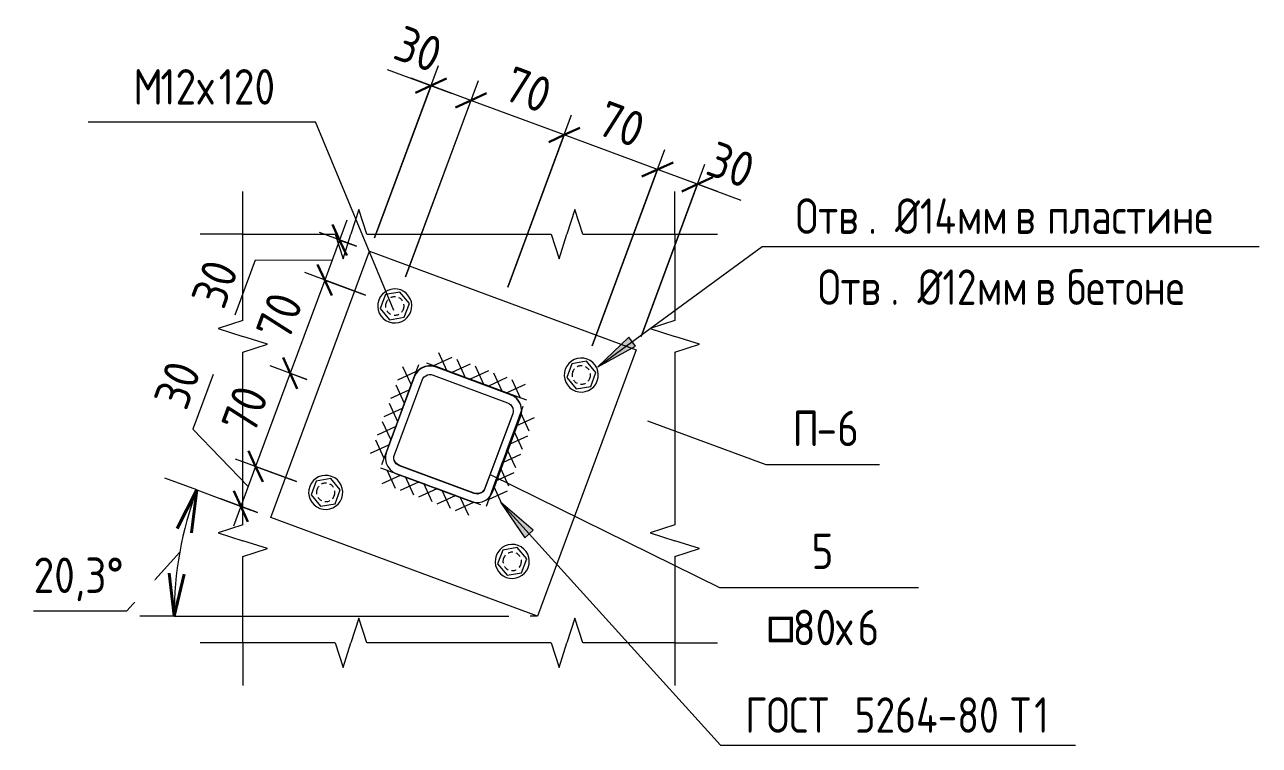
# Model space of a CAD drawing. Header units: millimetres. Extents: x 18265 to 85480, y -42500 to 14888.
# Drawn here: x 66591 to 67460, y 318 to 825 of the extents above; entities that cross this region are included whole.
import ezdxf

# ---------------------------------------------------------------- set-up
doc = ezdxf.new("R2010")
doc.units = ezdxf.units.MM
doc.linetypes.add('01 Штриховая _4 мм_', pattern=[6, 3.5, -2.5])
for name, color, linetype, lineweight in [('AA_Dim', 7, 'Continuous', 9), ('AA_Dim-10', 7, 'Continuous', 9), ('AA_Linii', 7, 'Continuous', 9), ('AA_Oformlenie', 7, 'Continuous', 9), ('AA_Vinoska', 7, 'Continuous', 9), ('AF_Balki', 7, 'Continuous', 20), ('KR_Detal', 7, 'Continuous', 20)]:
    doc.layers.add(name, color=color, linetype=linetype, lineweight=lineweight)
doc.styles.add('GOST Common_1', font='GOST_Common.ttf', dxfattribs={"width": 0.85, "height": 25})
doc.styles.add('ISOCPEUR_11', font='isocpeur.TTF', dxfattribs={"width": 0.85, "height": 25})
doc.styles.add('ISOCPEUR_12', font='isocpeur.TTF', dxfattribs={"width": 0.85, "height": 25})
doc.styles.add('ISOCPEUR_14', font='isocpeur.TTF', dxfattribs={"width": 0.9, "height": 25})
doc.dimstyles.new('05_Округл_5мм__прозр__3', dxfattribs={"dimscale": 304.8, "dimtxt": 25.068874, "dimasz": 0.055774, "dimexe": 0.049213, "dimexo": 0.032808, "dimgap": 0.003281, "dimtad": 1, "dimdec": 0, "dimrnd": 5, "dimdsep": 46, "dimtxsty": 'ISOCPEUR_14', "dimblk1": 'OBLIQUE', "dimblk2": 'OBLIQUE', "dimsah": 1, "dimcen": 0.09, "dimdle": 0.049213, "dimazin": 0, "dimtfac": 1, "dimtdec": 4, "dimtix": 1, "dimtmove": 1, "dimatfit": 3, "dimfxl": 1, "dimtvp": 1, "dimtolj": 1, "dimtzin": 0, "dimlwd": 18, "dimlwe": 18, "dimarcsym": 2})
doc.dimstyles.new('05_Округл_5мм__прозр__4', dxfattribs={"dimscale": 304.8, "dimtxt": 25.068874, "dimasz": 0.055774, "dimexe": 0.049213, "dimexo": 0.032808, "dimgap": 0.003281, "dimtad": 1, "dimdec": 0, "dimrnd": 5, "dimdsep": 46, "dimtxsty": 'ISOCPEUR_14', "dimblk1": 'OBLIQUE', "dimblk2": 'OBLIQUE', "dimsah": 1, "dimcen": 0.09, "dimdle": 0.049213, "dimazin": 0, "dimtfac": 1, "dimtdec": 4, "dimtix": 1, "dimtmove": 0, "dimatfit": 3, "dimfxl": 1, "dimtvp": 1, "dimtolj": 1, "dimtzin": 0, "dimlwd": 18, "dimlwe": 18, "dimarcsym": 2})
doc.dimstyles.new('Стрелка___полка', dxfattribs={"dimscale": 304.8, "dimtxt": 25.068874, "dimasz": 0.098425, "dimexe": 0.07874, "dimexo": 0.049213, "dimgap": 0.016404, "dimtad": 3, "dimtih": 1, "dimtoh": 1, "dimdec": 0, "dimzin": 0, "dimdsep": 46, "dimtxsty": 'ISOCPEUR_12', "dimblk1": 'OPEN30', "dimblk2": 'OPEN30', "dimsah": 1, "dimcen": 0.09, "dimadec": 1, "dimazin": 2, "dimtfac": 1, "dimtdec": 4, "dimtix": 1, "dimtmove": 1, "dimatfit": 3, "dimfxl": 1, "dimtvp": 1, "dimtfill": 1, "dimtolj": 1, "dimtzin": 0, "dimarcsym": 2})

# ---------------------------------------------------------------- blocks, each defined once
blk = doc.blocks.new('354_Прокат Лист _НесКаркас_РабПлоск_ - 354_Прокат Лист _НесКаркас_РабПлоск_-4002182-КР_УЗ_Км_Б')
at = {"layer": 'AF_Balki'}
for p, q in [((4073.05, 478.24), (4142.53, 665.79)), ((4142.53, 665.79), (4330.07, 596.31)), ((4330.07, 596.31), (4260.59, 408.76)), ((4260.59, 408.76), (4073.05, 478.24))]:
    blk.add_line(p, q, dxfattribs=at)
blk = doc.blocks.new('354_Анкер клиновой _СоедНесК_РабПлоск_ - M12x120_20-3827929-КР_УЗ_Км_Б')
at = {"layer": 'KR_Detal', "lineweight": 9}
for p, q in [((4115.2, 505.66), (4104.95, 503.91)), ((4121.83, 497.66), (4115.2, 505.66)), ((4104.95, 503.91), (4101.34, 494.16)), ((4118.22, 487.91), (4121.83, 497.66)), ((4101.34, 494.16), (4107.98, 486.16)), ((4107.98, 486.16), (4118.22, 487.91))]:
    blk.add_line(p, q, dxfattribs=at)
blk = doc.blocks.new('354_Шайба_ГОСТ 11371-78_СоедНесК_РабПлоск_ - Шайба_ГОСТ 11371-78-V118-КР_УЗ_Км_б')
at = {"layer": 'KR_Detal', "lineweight": 9}
for start, end in [(339.67187, 159.67187), (159.67187, 339.67187)]:
    blk.add_arc((4111.59, 495.91), 12, start, end, dxfattribs=at)
at = {"layer": 'KR_Detal', "linetype": '01 Штриховая _4 мм_', "lineweight": 9}
for start, end in [(159.67187, 339.67187), (339.67187, 159.67187)]:
    blk.add_arc((4111.59, 495.91), 6.5, start, end, dxfattribs=at)
blk = doc.blocks.new('011_Прямоугольник обрыва _ЭлУзла_ - 011_Прямоугольник обрыва _ЭлУзла_-3886588-КР_УЗ_Км_б')
at = {"layer": 'AA_Oformlenie'}
for p, q in [((4053.25, 617.02), (4053.25, 677.72)), ((4053.25, 677.72), (4118.29, 677.72)), ((4140.55, 677.72), (4270.37, 677.72)), ((4292.63, 677.72), (4357.41, 677.72)), ((4357.41, 677.72), (4357.41, 617.02)), ((4053.25, 473.1), (4053.25, 594.76)), ((4357.41, 594.76), (4357.41, 473.1)), ((4053.25, 389.87), (4053.25, 450.83)), ((4357.41, 450.83), (4357.41, 389.87)), ((4118.29, 389.87), (4053.25, 389.87)), ((4270.37, 389.87), (4140.55, 389.87)), ((4357.41, 389.87), (4292.63, 389.87))]:
    blk.add_line(p, q, dxfattribs=at)
blk = doc.blocks.new('Последовательность узлов - Сплошная 2мм М5-2304530-КР_УЗ_Км_Б')
at = {"layer": 'AA_Oformlenie'}
for p, q in [((4165.73, 584.5), (4171.65, 571.65)), ((4176.84, 585.72), (4169.92, 566.96)), ((4162.27, 575.11), (4175.11, 581.03)), ((4157.51, 562.21), (4170.35, 568.13)), ((4160.97, 571.6), (4166.89, 558.75)), ((4172.08, 572.82), (4165.16, 554.06)), ((4156.21, 558.7), (4162.13, 545.85)), ((4167.32, 559.92), (4160.4, 541.16)), ((4152.75, 549.31), (4165.59, 555.23)), ((4147.99, 536.42), (4160.83, 542.33)), ((4151.45, 545.8), (4157.37, 532.95)), ((4162.56, 547.03), (4155.64, 528.26)), ((4146.69, 532.9), (4152.61, 520.05)), ((4157.8, 534.13), (4150.88, 515.36)), ((4143.22, 523.52), (4156.07, 529.43))]:
    blk.add_line(p, q, dxfattribs=at)
blk = doc.blocks.new('Последовательность узлов - Сплошная 2мм М5-V119-КР_УЗ_Км_б')
at = {"layer": 'AA_Oformlenie'}
for p, q in [((4150.11, 513.29), (4168.87, 506.37)), ((4151.34, 502.18), (4164.18, 508.1)), ((4160.72, 498.72), (4154.8, 511.56)), ((4163, 508.53), (4181.76, 501.61)), ((4173.61, 493.96), (4167.69, 506.8)), ((4164.23, 497.42), (4177.07, 503.34)), ((4175.89, 503.78), (4194.66, 496.85)), ((4177.12, 492.66), (4189.96, 498.58)), ((4186.5, 489.2), (4180.58, 502.04)), ((4188.78, 499.02), (4207.55, 492.09)), ((4199.39, 484.44), (4193.47, 497.29)), ((4190.01, 487.91), (4202.86, 493.82)), ((4201.67, 494.26), (4220.44, 487.34)), ((4202.9, 483.15), (4215.75, 489.07)), ((4212.28, 479.69), (4206.36, 492.53))]:
    blk.add_line(p, q, dxfattribs=at)
blk = doc.blocks.new('DIMBLOCK79-КР_УЗ_Км_б')
at = {"layer": 'AA_Dim-10'}
for p, q in [((66712.22, 497.6), (66689.71, 505.94)), ((66712.22, 497.6), (66712.22, 497.6)), ((66712.22, 497.6), (66750.41, 483.45)), ((66663.13, 412.47), (66700.3, 453.89)), ((66597.39, 412.47), (66663.13, 412.47)), ((66696.29, 408.76), (66672.29, 408.76)), ((66696.29, 408.76), (66932.02, 408.76))]:
    blk.add_line(p, q, dxfattribs=at)
at = {"layer": 'AA_Dim-10', "lineweight": 40}
for p, q in [((66712.22, 497.6), (66698.43, 470.44)), ((66712.22, 497.6), (66708.55, 467.36)), ((66696.29, 408.76), (66692.79, 439.02)), ((66696.29, 408.76), (66703.35, 438.39))]:
    blk.add_line(p, q, dxfattribs=at)
at = {"layer": 'AA_Dim-10'}
blk.add_arc((66952.02, 408.76), 255.73, 159.67187, 180, dxfattribs=at)
blk.add_arc((66952.02, 408.76), 255.73, 159.67187, 180, dxfattribs=at)
at = {"layer": 'AA_Dim-10', "color": 0, "insert": (66597.39, 450.04), "char_height": 25, "width": 78.896, "attachment_point": 1, "line_spacing_factor": 1.135194, "style": 'ISOCPEUR_12', "bg_fill": 3, "box_fill_scale": 1.25, "bg_fill_color": 256, "bg_fill_true_color": 13158600, "bg_fill_transparency": 0}
blk.add_mtext('20,3°', dxfattribs=at)
blk = doc.blocks.new('_Open30')
at = {"color": 0, "linetype": 'ByBlock', "lineweight": -2}
for p, q in [((-1, 0.268), (0, 0)), ((0, 0), (-1, -0.268)), ((0, 0), (-1, 0))]:
    blk.add_line(p, q, dxfattribs=at)
blk = doc.blocks.new('DIMBLOCK80-КР_УЗ_Км_б')
at = {"layer": 'AA_Dim-10', "lineweight": 18}
for p, q in [((66990.57, 599.18), (67041.77, 737.4)), ((67036.56, 723.34), (66990.57, 599.18)), ((67024.97, 605.68), (67069.91, 726.98)), ((67078.76, 707.7), (67036.56, 723.34)), ((67064.7, 712.91), (67024.97, 605.68)), ((67056.93, 715.79), (67050.63, 718.12)), ((67095.58, 701.47), (67056.93, 715.79))]:
    blk.add_line(p, q, dxfattribs=at)
at = {"layer": 'AA_Dim-10', "lineweight": 30}
for p, q in [((67036.56, 723.34), (67025.64, 718.32)), ((67036.56, 723.34), (67047.49, 728.35)), ((67064.7, 712.91), (67053.77, 707.9)), ((67064.7, 712.91), (67075.62, 717.93))]:
    blk.add_line(p, q, dxfattribs=at)
at = {"layer": 'AA_Dim-10', "color": 0, "lineweight": 18, "insert": (67077.97, 743.79), "char_height": 25, "width": 37.4614, "attachment_point": 1, "rotation": 339.67187, "line_spacing_factor": 1.135194, "style": 'ISOCPEUR_14'}
blk.add_mtext('30', dxfattribs=at)
blk = doc.blocks.new('_Oblique')
at = {"color": 0, "linetype": 'ByBlock', "lineweight": -2}
blk.add_line((-0.5, -0.5), (0.5, 0.5), dxfattribs=at)
blk = doc.blocks.new('DIMBLOCK81-КР_УЗ_Км_б')
at = {"layer": 'AA_Dim-10', "lineweight": 18}
for p, q in [((66931.2, 640.42), (66976.13, 761.72)), ((66970.92, 747.65), (66931.2, 640.42)), ((67036.56, 723.34), (66970.92, 747.65)), ((66990.57, 599.18), (67041.77, 737.4)), ((67036.56, 723.34), (66990.57, 599.18))]:
    blk.add_line(p, q, dxfattribs=at)
at = {"layer": 'AA_Dim-10', "lineweight": 30}
for p, q in [((66970.92, 747.65), (66960, 742.64)), ((66970.92, 747.65), (66981.85, 752.67)), ((67036.56, 723.34), (67025.64, 718.32)), ((67036.56, 723.34), (67047.49, 728.35))]:
    blk.add_line(p, q, dxfattribs=at)
at = {"layer": 'AA_Dim-10', "color": 0, "lineweight": 18, "insert": (67000.77, 772.39), "char_height": 25, "width": 37.4614, "attachment_point": 1, "rotation": 339.67187, "line_spacing_factor": 1.135194, "style": 'ISOCPEUR_14'}
blk.add_mtext('70', dxfattribs=at)
blk = doc.blocks.new('DIMBLOCK82-КР_УЗ_Км_б')
at = {"layer": 'AA_Dim-10', "lineweight": 18}
for p, q in [((66859.29, 647.82), (66910.49, 786.04)), ((66905.28, 771.97), (66859.29, 647.82)), ((66970.92, 747.65), (66905.28, 771.97)), ((66931.2, 640.42), (66976.13, 761.72)), ((66970.92, 747.65), (66931.2, 640.42))]:
    blk.add_line(p, q, dxfattribs=at)
at = {"layer": 'AA_Dim-10', "lineweight": 30}
for p, q in [((66905.28, 771.97), (66916.21, 776.99)), ((66905.28, 771.97), (66894.36, 766.95)), ((66970.92, 747.65), (66960, 742.64)), ((66970.92, 747.65), (66981.85, 752.67))]:
    blk.add_line(p, q, dxfattribs=at)
at = {"layer": 'AA_Dim-10', "color": 0, "lineweight": 18, "insert": (66935.13, 796.71), "char_height": 25, "width": 37.4614, "attachment_point": 1, "rotation": 339.67187, "line_spacing_factor": 1.135194, "style": 'ISOCPEUR_14'}
blk.add_mtext('70', dxfattribs=at)
blk = doc.blocks.new('DIMBLOCK83-КР_УЗ_Км_б')
at = {"layer": 'AA_Dim-10', "lineweight": 18}
for p, q in [((66837.43, 675.16), (66882.36, 796.46)), ((66846.27, 793.83), (66884.92, 779.51)), ((66877.15, 782.39), (66837.43, 675.16)), ((66859.29, 647.82), (66910.49, 786.04)), ((66905.28, 771.97), (66863.09, 787.6)), ((66884.92, 779.51), (66891.22, 777.18)), ((66905.28, 771.97), (66859.29, 647.82))]:
    blk.add_line(p, q, dxfattribs=at)
at = {"layer": 'AA_Dim-10', "lineweight": 30}
for p, q in [((66877.15, 782.39), (66866.23, 777.37)), ((66877.15, 782.39), (66888.08, 787.41)), ((66905.28, 771.97), (66916.21, 776.99)), ((66905.28, 771.97), (66894.36, 766.95))]:
    blk.add_line(p, q, dxfattribs=at)
at = {"layer": 'AA_Dim-10', "color": 0, "lineweight": 18, "insert": (66857.93, 825.31), "char_height": 25, "width": 37.4614, "attachment_point": 1, "rotation": 339.67187, "line_spacing_factor": 1.135194, "style": 'ISOCPEUR_14'}
blk.add_mtext('30', dxfattribs=at)
blk = doc.blocks.new('DIMBLOCK84-КР_УЗ_Км_б')
at = {"layer": 'AA_Dim-10', "lineweight": 18}
for p, q in [((66817.97, 687.7), (66802.32, 645.46)), ((66824.58, 669.26), (66798.69, 678.85)), ((66812.76, 673.64), (66824.58, 669.26)), ((66739.3, 620.93), (66753.62, 659.58)), ((66753.62, 659.58), (66807.54, 659.55)), ((66831.02, 634.83), (66788.26, 650.67)), ((66802.32, 645.46), (66831.02, 634.83))]:
    blk.add_line(p, q, dxfattribs=at)
at = {"layer": 'AA_Dim-10', "lineweight": 30}
for p, q in [((66812.76, 673.64), (66807.74, 684.56)), ((66812.76, 673.64), (66817.78, 662.71)), ((66802.32, 645.46), (66797.3, 656.39)), ((66802.32, 645.46), (66807.34, 634.54))]:
    blk.add_line(p, q, dxfattribs=at)
at = {"layer": 'AA_Dim-10', "color": 0, "lineweight": 18, "insert": (66707.82, 632.59), "char_height": 25, "width": 37.4614, "attachment_point": 1, "rotation": 69.67187, "line_spacing_factor": 1.135194, "style": 'ISOCPEUR_14'}
blk.add_mtext('30', dxfattribs=at)
blk = doc.blocks.new('DIMBLOCK85-КР_УЗ_Км_б')
at = {"layer": 'AA_Dim-10', "lineweight": 30}
for p, q in [((66802.32, 645.46), (66797.3, 656.39)), ((66802.32, 645.46), (66807.34, 634.54)), ((66778.02, 579.86), (66773, 590.79)), ((66778.02, 579.86), (66783.04, 568.94))]:
    blk.add_line(p, q, dxfattribs=at)
at = {"layer": 'AA_Dim-10', "lineweight": 18}
for p, q in [((66802.32, 645.46), (66778.02, 579.86)), ((66831.02, 634.83), (66788.26, 650.67)), ((66802.32, 645.46), (66831.02, 634.83)), ((66789.84, 575.49), (66763.95, 585.08)), ((66778.02, 579.86), (66789.84, 575.49))]:
    blk.add_line(p, q, dxfattribs=at)
at = {"layer": 'AA_Dim-10', "color": 0, "lineweight": 18, "insert": (66753.27, 609.69), "char_height": 25, "width": 37.4614, "attachment_point": 1, "rotation": 69.67187, "line_spacing_factor": 1.135194, "style": 'ISOCPEUR_14'}
blk.add_mtext('70', dxfattribs=at)
blk = doc.blocks.new('DIMBLOCK86-КР_УЗ_Км_б')
at = {"layer": 'AA_Dim-10', "lineweight": 18}
for p, q in [((66789.84, 575.49), (66763.95, 585.08)), ((66778.02, 579.86), (66753.69, 514.18)), ((66778.02, 579.86), (66789.84, 575.49)), ((66782.38, 503.55), (66739.62, 519.39)), ((66753.69, 514.18), (66782.38, 503.55))]:
    blk.add_line(p, q, dxfattribs=at)
at = {"layer": 'AA_Dim-10', "lineweight": 30}
for p, q in [((66778.02, 579.86), (66773, 590.79)), ((66778.02, 579.86), (66783.04, 568.94)), ((66753.69, 514.18), (66748.67, 525.11)), ((66753.69, 514.18), (66758.7, 503.26))]:
    blk.add_line(p, q, dxfattribs=at)
at = {"layer": 'AA_Dim-10', "color": 0, "lineweight": 18, "insert": (66728.95, 544.05), "char_height": 25, "width": 37.4614, "attachment_point": 1, "rotation": 69.67187, "line_spacing_factor": 1.135194, "style": 'ISOCPEUR_14'}
blk.add_mtext('70', dxfattribs=at)
blk = doc.blocks.new('DIMBLOCK87-КР_УЗ_Км_б')
at = {"layer": 'AA_Dim-10', "lineweight": 18}
for p, q in [((66723.75, 578.96), (66709.43, 540.31)), ((66709.43, 540.31), (66748.48, 500.14)), ((66753.69, 514.18), (66738.07, 472.03)), ((66782.38, 503.55), (66739.62, 519.39)), ((66753.69, 514.18), (66782.38, 503.55)), ((66755.1, 481.72), (66729.21, 491.3)), ((66743.28, 486.09), (66755.1, 481.72))]:
    blk.add_line(p, q, dxfattribs=at)
at = {"layer": 'AA_Dim-10', "lineweight": 30}
for p, q in [((66753.69, 514.18), (66748.67, 525.11)), ((66753.69, 514.18), (66758.7, 503.26)), ((66743.28, 486.09), (66738.26, 497.02)), ((66743.28, 486.09), (66748.3, 475.17))]:
    blk.add_line(p, q, dxfattribs=at)
at = {"layer": 'AA_Dim-10', "color": 0, "lineweight": 18, "insert": (66681.43, 561.34), "char_height": 25, "width": 37.4614, "attachment_point": 1, "rotation": 69.67187, "line_spacing_factor": 1.135194, "style": 'ISOCPEUR_14'}
blk.add_mtext('30', dxfattribs=at)
blk = doc.blocks.new('043_М_Балки_Полка_СоедНК_ - Наименование краткое_дп16-V138-КР_УЗ_Км_б')
at = {"layer": 'AA_Vinoska'}
blk.add_line((3944.38, 756.93), (4104.38, 756.93), dxfattribs=at)
blk = doc.blocks.new('043_М_Балки_Полка - Позиция_дп8-V139-КР_УЗ_Км_б')
at = {"layer": 'AA_Vinoska'}
blk.add_line((4421.45, 515.53), (4501.45, 515.53), dxfattribs=at)
blk = doc.blocks.new('043_М_Балки_Полка - Позиция_Наименование_дп14-V140-КР_УЗ_Км_б')
at = {"layer": 'AA_Vinoska'}
blk.add_line((4388.79, 429), (4528.79, 429), dxfattribs=at)
blk = doc.blocks.new('010_Текст с выноской - Текст 2 строки _стрелка_-V141-КР_УЗ_Км_б')
at = {"layer": 'AA_Vinoska'}
blk.add_line((4418.76, 669.15), (4768.76, 669.15), dxfattribs=at)
blk = doc.blocks.new('010_Текст с выноской - Текст 2 строки _стрелка_-V142-КР_УЗ_Км_б')
at = {"layer": 'AA_Vinoska'}
blk.add_line((4389.4, 317.75), (4639.4, 317.75), dxfattribs=at)

msp = doc.modelspace()

# ---------------------------------------------------------------- hatches: boundary and pattern name
at = {"layer": 'AA_Vinoska'}
msp.add_hatch(color=256, dxfattribs=at).paths.add_polyline_path([(66994.4813, 584.329), (67021.0117, 598.8803), (67016.3416, 605.251)])

# ---------------------------------------------------------------- linework, layer by layer
at = {"layer": 'AA_Linii', "lineweight": 20}
msp.add_line((66952.0169, 408.7623), (66947.0169, 408.7623), dxfattribs=at)
at = {"layer": 'AA_Vinoska'}
for p, q in [((66851.0914, 623.932), (66795.8037, 756.9285)), ((66744.6696, 677.7212), (66744.6696, 707.7212)), ((67048.8315, 677.7212), (67048.8315, 707.7212)), ((66826.3409, 695.0513), (66820.7101, 677.7212)), ((66831.9718, 677.7212), (66826.3409, 695.0513)), ((66978.4219, 695.0513), (66972.791, 677.7212)), ((66984.0528, 677.7212), (66978.4219, 695.0513)), ((66744.6696, 677.7212), (66714.6696, 677.7212)), ((66809.7101, 677.7212), (66815.2101, 660.4007)), ((66815.2101, 660.4007), (66820.7101, 677.7212)), ((66961.791, 677.7212), (66967.291, 660.4007)), ((66967.291, 660.4007), (66972.791, 677.7212)), ((67048.8315, 677.7212), (67078.8315, 677.7212)), ((66994.4813, 584.329), (67110.1825, 669.1451)), ((66744.6696, 617.0204), (66727.3395, 611.3895)), ((66727.3395, 611.3895), (66744.6696, 605.7586)), ((67048.8315, 617.0204), (67031.5015, 611.3895)), ((67031.5015, 611.3895), (67048.8315, 605.7586)), ((66761.9901, 600.2586), (66744.6696, 605.7586)), ((66744.6696, 594.7586), (66761.9901, 600.2586)), ((67016.3416, 605.251), (66994.4813, 584.329)), ((67021.0117, 598.8803), (67016.3416, 605.251)), ((67066.152, 600.2586), (67048.8315, 605.7586)), ((67048.8315, 594.7586), (67066.152, 600.2586)), ((66994.4813, 584.329), (67021.0117, 598.8803)), ((67029.4829, 546.2976), (67112.8752, 515.531)), ((66744.6696, 473.0952), (66727.3395, 467.4643)), ((67048.8315, 473.0952), (67031.5015, 467.4643)), ((66727.3395, 467.4643), (66744.6696, 461.8334)), ((66761.9901, 456.3334), (66744.6696, 461.8334)), ((67031.5015, 467.4643), (67048.8315, 461.8334)), ((67066.152, 456.3334), (67048.8315, 461.8334)), ((66744.6696, 450.8334), (66761.9901, 456.3334)), ((67048.8315, 450.8334), (67066.152, 456.3334)), ((66826.3409, 407.2008), (66820.7101, 389.8708)), ((66831.9718, 389.8708), (66826.3409, 407.2008)), ((66978.4219, 407.2008), (66972.791, 389.8708)), ((66984.0528, 389.8708), (66978.4219, 407.2008)), ((66744.6696, 389.8708), (66714.6696, 389.8708)), ((66744.6696, 389.8708), (66744.6696, 359.8708)), ((66809.7101, 389.8708), (66815.2101, 372.5503)), ((66815.2101, 372.5503), (66820.7101, 389.8708)), ((66961.791, 389.8708), (66967.291, 372.5503)), ((66967.291, 372.5503), (66972.791, 389.8708)), ((67048.8315, 389.8708), (67078.8315, 389.8708)), ((67048.8315, 389.8708), (67048.8315, 359.8708))]:
    msp.add_line(p, q, dxfattribs=at)
at = {"layer": 'AF_Balki'}
for p, q in [((66933.1773, 564.9123), (66880.6793, 584.4487)), ((66933.1773, 564.6273), (66880.6793, 584.1637)), ((66865.2528, 577.3602), (66845.7602, 524.7441)), ((66865.2528, 577.0752), (66845.7602, 524.4591)), ((66851.385, 522.3659), (66870.8776, 574.982)), ((66878.5908, 578.5263), (66931.0888, 558.9899)), ((66934.6251, 551.5442), (66915.1326, 498.9281)), ((66934.6251, 551.2592), (66915.1326, 498.6431)), ((66920.7574, 496.5499), (66940.2499, 549.166)), ((66934.9235, 552.6782), (66934.6251, 551.5442)), ((66941.0004, 553.3524), (66941.0004, 553.6374)), ((66845.7602, 524.7441), (66845.1128, 522.1302)), ((66845.0098, 520.5577), (66845.0098, 520.2727)), ((66907.4193, 495.3839), (66854.9213, 514.9203)), ((66907.4193, 495.0989), (66854.9213, 514.6353)), ((66852.8328, 508.9978), (66905.3308, 489.4614))]:
    msp.add_line(p, q, dxfattribs=at)
at = {"layer": 'AF_Balki', "flags": 128}
for points in [[(66880.6793, 584.4487), (66878.0713, 585.0976), (66875.3847, 585.1486), (66872.7541, 584.5991), (66870.3114, 583.4767), (66868.1792, 581.8376), (66866.4643, 579.7641), (66865.2528, 577.3602)], [(66880.6793, 584.1637), (66878.0713, 584.8126), (66875.3847, 584.8635), (66872.7541, 584.314), (66870.3114, 583.1916), (66868.1792, 581.5526), (66866.4643, 579.4791), (66865.2528, 577.0752)], [(66870.8776, 574.982), (66871.4833, 576.184), (66872.3408, 577.2207), (66873.4069, 578.0402), (66874.6282, 578.6014), (66875.9435, 578.8762), (66877.2868, 578.8507), (66878.5908, 578.5263)], [(66940.9482, 554.7576), (66940.3999, 557.3942), (66939.28, 559.8423), (66937.6447, 561.9794), (66935.5759, 563.6981), (66933.1773, 564.9123)], [(66931.0888, 558.9899), (66932.2881, 558.3827), (66933.3225, 557.5234), (66934.1402, 556.4549), (66934.7001, 555.2308), (66934.9743, 553.9125), (66934.9489, 552.5662), (66934.6251, 551.2592)], [(66940.9996, 553.4113), (66940.9482, 554.4726), (66940.3999, 557.1092), (66939.28, 559.5573), (66937.6447, 561.6943), (66935.5759, 563.4131), (66933.1773, 564.6273)], [(66940.2499, 549.166), (66940.8973, 551.7799), (66940.9997, 553.3533)], [(66845.7602, 524.4591), (66845.1128, 521.8452), (66845.062, 519.1525), (66845.6102, 516.516), (66846.7301, 514.0678), (66848.3655, 511.9308), (66850.4343, 510.2121), (66852.8328, 508.9978)], [(66854.9213, 514.6353), (66853.722, 515.2424), (66852.6876, 516.1017), (66851.87, 517.1703), (66851.31, 518.3943), (66851.0359, 519.7126), (66851.0613, 521.059), (66851.385, 522.3659)], [(66854.9213, 514.9203), (66853.722, 515.5274), (66852.6876, 516.3868), (66851.87, 517.4553), (66851.31, 518.6794), (66851.0617, 519.7691)], [(66905.3308, 489.4614), (66907.9388, 488.8125), (66910.6255, 488.7616), (66913.2561, 489.3111), (66915.6988, 490.4335), (66917.831, 492.0725), (66919.5459, 494.146), (66920.7574, 496.5499)], [(66915.1326, 498.9281), (66914.5268, 497.7262), (66913.6694, 496.6894), (66912.6033, 495.8699), (66911.382, 495.3087), (66910.0667, 495.034), (66908.7233, 495.0594), (66907.4193, 495.3839)], [(66915.1326, 498.6431), (66914.5268, 497.4411), (66913.6694, 496.4044), (66912.6033, 495.5849), (66911.382, 495.0237), (66910.0667, 494.7489), (66908.7233, 494.7744), (66907.4193, 495.0989)]]:
    msp.add_lwpolyline(points, dxfattribs=at)

# ---------------------------------------------------------------- block references
at = {"layer": 'AA_Oformlenie'}
for name in ['011_Прямоугольник обрыва _ЭлУзла_ - 011_Прямоугольник обрыва _ЭлУзла_-3886588-КР_УЗ_Км_б', 'Последовательность узлов - Сплошная 2мм М5-2304530-КР_УЗ_Км_Б', 'Последовательность узлов - Сплошная 2мм М5-V119-КР_УЗ_Км_б']:
    msp.add_blockref(name, (62691.4227, 0), dxfattribs=at)
for p, rotation in [((66358.8948, 4737.694), 269.9999999999999), ((71092.9465, 1071.9017), 180)]:
    msp.add_blockref('Последовательность узлов - Сплошная 2мм М5-2304530-КР_УЗ_Км_Б', p, dxfattribs=dict(at, rotation=rotation))
at = {"layer": 'AA_Vinoska'}
for name in ['043_М_Балки_Полка_СоедНК_ - Наименование краткое_дп16-V138-КР_УЗ_Км_б', '010_Текст с выноской - Текст 2 строки _стрелка_-V141-КР_УЗ_Км_б', '043_М_Балки_Полка - Позиция_дп8-V139-КР_УЗ_Км_б', '043_М_Балки_Полка - Позиция_Наименование_дп14-V140-КР_УЗ_Км_б', '010_Текст с выноской - Текст 2 строки _стрелка_-V142-КР_УЗ_Км_б']:
    msp.add_blockref(name, (62691.4227, 0), dxfattribs=at)
at = {"layer": 'AF_Balki'}
msp.add_blockref('354_Прокат Лист _НесКаркас_РабПлоск_ - 354_Прокат Лист _НесКаркас_РабПлоск_-4002182-КР_УЗ_Км_Б', (62691.4227, 0), dxfattribs=at)
at = {"layer": 'KR_Detal', "linetype": '01 Штриховая _4 мм_', "lineweight": 9}
for p in [(62740.0581, 131.2806), (62871.3387, 82.6451), (62691.4227, 0), (62822.7033, -48.6354)]:
    msp.add_blockref('354_Шайба_ГОСТ 11371-78_СоедНесК_РабПлоск_ - Шайба_ГОСТ 11371-78-V118-КР_УЗ_Км_б', p, dxfattribs=at)
at = {"layer": 'KR_Detal', "lineweight": 9}
for p in [(62740.0581, 131.2806), (62871.3387, 82.6451), (62691.4227, 0), (62822.7033, -48.6354)]:
    msp.add_blockref('354_Анкер клиновой _СоедНесК_РабПлоск_ - M12x120_20-3827929-КР_УЗ_Км_Б', p, dxfattribs=at)

# ---------------------------------------------------------------- texts
at = {"layer": 'AA_Vinoska', "char_height": 25, "attachment_point": 1}
for s, insert, width, style in [('\\fISOCPEUR|b0|i0|c204|p34|;\\W.85;М', (66667.5447, 794.032), 23.168769, 'ISOCPEUR_12'), ('12', (66686.6608, 794.032), 31.345981, 'ISOCPEUR_12'), ('120', (66727.7043, 794.032), 49.744709, 'ISOCPEUR_12'), ('\\fISOCPEUR|b0|i0|c204|p34|;\\W.85;х', (66712.5239, 794.032), 18.398728, 'ISOCPEUR_12'), ('Отв', (67133.7579, 702.9681), 62.010528, 'GOST Common_1'), ('. Ø14', (67184.9217, 702.9681), 75.639216, 'GOST Common_1'), ('мм', (67247.3303, 702.9681), 40.886063, 'GOST Common_1'), ('\\fGOST Common|b0|i0|c204|p34|;\\W.85; ', (67281.0646, 702.9681), 8.858647, 'GOST Common_1'), ('\\fGOST Common|b0|i0|c204|p34|;\\W.85;в', (67288.3738, 702.9681), 18.398728, 'GOST Common_1'), ('\\fGOST Common|b0|i0|c204|p34|;\\W.85; ', (67303.5542, 702.9681), 8.858647, 'GOST Common_1'), ('пластине', (67310.8633, 702.9681), 151.278431, 'GOST Common_1'), ('Отв', (67149.5254, 652.9681), 62.010528, 'GOST Common_1'), ('. Ø12', (67200.6892, 652.9681), 73.594912, 'GOST Common_1'), ('\\fGOST Common|b0|i0|c204|p34|;\\W.85; ', (67295.1454, 652.9681), 8.858647, 'GOST Common_1'), ('\\fGOST Common|b0|i0|c204|p34|;\\W.85; ', (67317.635, 652.9681), 8.858647, 'GOST Common_1'), ('бетоне', (67324.9441, 652.9681), 115.162409, 'GOST Common_1'), ('мм', (67261.411, 652.9681), 40.886063, 'GOST Common_1'), ('\\fGOST Common|b0|i0|c204|p34|;\\W.85;в', (67302.4545, 652.9681), 18.398728, 'GOST Common_1'), ('\\fISOCPEUR|b0|i0|c204|p34|;\\W.85;П', (67131.6037, 553.4662), 20.443031, 'ISOCPEUR_12'), ('-6', (67148.4709, 553.4662), 36.797456, 'ISOCPEUR_12'), ('\\fISOCPEUR|b0|i0|c204|p34|;\\W.85;5', (67144.9675, 466.931), 18.398728, 'ISOCPEUR_12'), ('80', (67131.7411, 413.2213), 36.797456, 'ISOCPEUR_12'), ('\\fISOCPEUR|b0|i0|c204|p34|;\\W.85;6', (67177.2825, 413.2213), 18.398728, 'ISOCPEUR_12'), ('\\fISOCPEUR|b0|i0|c130|p34|;\\W.85;□', (67112.625, 413.2213), 23.168769, 'ISOCPEUR_11'), ('\\fISOCPEUR|b0|i0|c204|p34|;\\W.85;х', (67162.1021, 413.2213), 18.398728, 'ISOCPEUR_12'), ('ГОСТ', (67098.2615, 351.5759), 77.683519, 'GOST Common_1'), (' 5264-80 ', (67162.3568, 351.5759), 148.552694, 'GOST Common_1'), ('\\fGOST Common|b0|i0|c204|p34|;\\W.85;Т', (67284.925, 351.5759), 20.443031, 'GOST Common_1'), ('\\fGOST Common|b0|i0|c204|p34|;\\W.85;1', (67301.7922, 351.5759), 12.947253, 'GOST Common_1')]:
    msp.add_mtext(s, dxfattribs=dict(at, insert=insert, width=width, style=style))

# ---------------------------------------------------------------- dimensions: what is measured, and where the dimension line sits
at = {"layer": 'AA_Dim', "lineweight": 18}
for base, p1, p2, angle, override, picture, middle, turn in [((66877.1519, 782.3926), (66855.8155, 638.4432), (66833.9524, 665.7852), 339.6718709, {"dimpost": '<>', "dimfxl": 35.008312}, 'DIMBLOCK83-КР_УЗ_Км_б', (66869.7047, 803.1753), 339.6718709), ((67036.564, 723.3352), (67021.4961, 596.306), (66987.0961, 589.8077), 339.6718709, {"dimpost": '<>', "dimfxl": 35.008367}, 'DIMBLOCK80-КР_УЗ_Км_б', (67089.7403, 721.6589), 339.6718709), ((66802.3225, 645.4637), (66833.9524, 665.7852), (66840.3941, 631.3593), 69.6718709, {"dimpost": '<>', "dimfxl": 35.023382}, 'DIMBLOCK84-КР_УЗ_Км_б', (66729.9587, 644.3673), 69.6718709)]:
    dim = msp.add_linear_dim(base=base, p1=p1, p2=p2, angle=angle, dimstyle='05_Округл_5мм__прозр__3', override=override, dxfattribs=at)
    dim.commit()
    dim.dimension.update_dxf_attribs({"geometry": picture, "text_midpoint": middle, "dimtype": 160, "text_rotation": turn})
for base, p1, p2, angle, override, picture, middle in [((66905.2834, 771.9707), (66927.7242, 631.0456), (66855.8155, 638.4432), 339.6718709, {"dimpost": '<>', "dimfxl": 72.288231}, 'DIMBLOCK82-КР_УЗ_Км_б', (66942.7934, 772.471)), ((66970.9237, 747.6529), (66987.0961, 589.8077), (66927.7242, 631.0456), 339.6718709, {"dimpost": '<>', "dimfxl": 72.288169}, 'DIMBLOCK81-КР_УЗ_Км_б', (67008.4337, 748.1533)), ((66778.02, 579.8646), (66840.3941, 631.3593), (66799.2128, 572.0133), 69.6718709, {"dimpost": '<>', "dimfxl": 72.234679}, 'DIMBLOCK85-КР_УЗ_Км_б', (66777.5121, 617.354))]:
    dim = msp.add_linear_dim(base=base, p1=p1, p2=p2, angle=angle, dimstyle='05_Округл_5мм__прозр__4', override=override, dxfattribs=at)
    dim.commit()
    dim.dimension.update_dxf_attribs({"geometry": picture, "text_midpoint": middle})

# ---------------------------------------------------------------- next in the draw order: dimensions: what is measured, and where the dimension line sits
at = {"layer": 'AA_Dim'}
dim = msp.add_angular_dim_3p(base=(66703.4086, 468.6869), center=(66952.0169, 408.7623), p1=(66764.4732, 478.2415), p2=(66947.0169, 408.7623), dimstyle='Стрелка___полка', override={"dimpost": '<>', "dimfxl": 195.319131}, dxfattribs=at)
dim.commit()
dim.dimension.update_dxf_attribs({"geometry": 'DIMBLOCK79-КР_УЗ_Км_б', "text_midpoint": (66636.8345, 433.3752), "dimtype": 165})

# ---------------------------------------------------------------- next in the draw order: hatches: boundary and pattern name
at = {"layer": 'AA_Vinoska'}
msp.add_hatch(color=256, dxfattribs=at).paths.add_polyline_path([(66926.1013, 488.9067), (66943.2897, 464.0037), (66949.1494, 469.3009)])

# ---------------------------------------------------------------- next in the draw order: linework, layer by layer
for p, q in [((66919.2677, 508.259), (67080.2164, 428.9958)), ((66926.1013, 488.9067), (66943.2897, 464.0037)), ((66949.1494, 469.3009), (66926.1013, 488.9067)), ((66926.1013, 488.9067), (67080.8262, 317.7529)), ((66943.2897, 464.0037), (66949.1494, 469.3009))]:
    msp.add_line(p, q, dxfattribs=at)

# ---------------------------------------------------------------- next in the draw order: dimensions: what is measured, and where the dimension line sits
at = {"layer": 'AA_Dim', "lineweight": 18}
dim = msp.add_linear_dim(base=(66743.2804, 486.0928), p1=(66791.7587, 500.0787), p2=(66764.4732, 478.2415), angle=69.6718709, dimstyle='05_Округл_5мм__прозр__3', override={"dimpost": '<>', "dimfxl": 34.948022}, dxfattribs=at)
dim.commit()
dim.dimension.update_dxf_attribs({"geometry": 'DIMBLOCK87-КР_УЗ_Км_б', "text_midpoint": (66703.5633, 573.1189), "dimtype": 160, "text_rotation": 69.6718709})
dim = msp.add_linear_dim(base=(66753.687, 514.1831), p1=(66799.2128, 572.0133), p2=(66791.7587, 500.0787), angle=69.6718709, dimstyle='05_Округл_5мм__прозр__4', override={"dimpost": '<>', "dimfxl": 72.319795}, dxfattribs=at)
dim.commit()
dim.dimension.update_dxf_attribs({"geometry": 'DIMBLOCK86-КР_УЗ_Км_б', "text_midpoint": (66753.1943, 551.7137)})

doc.saveas('drawing.dxf')
